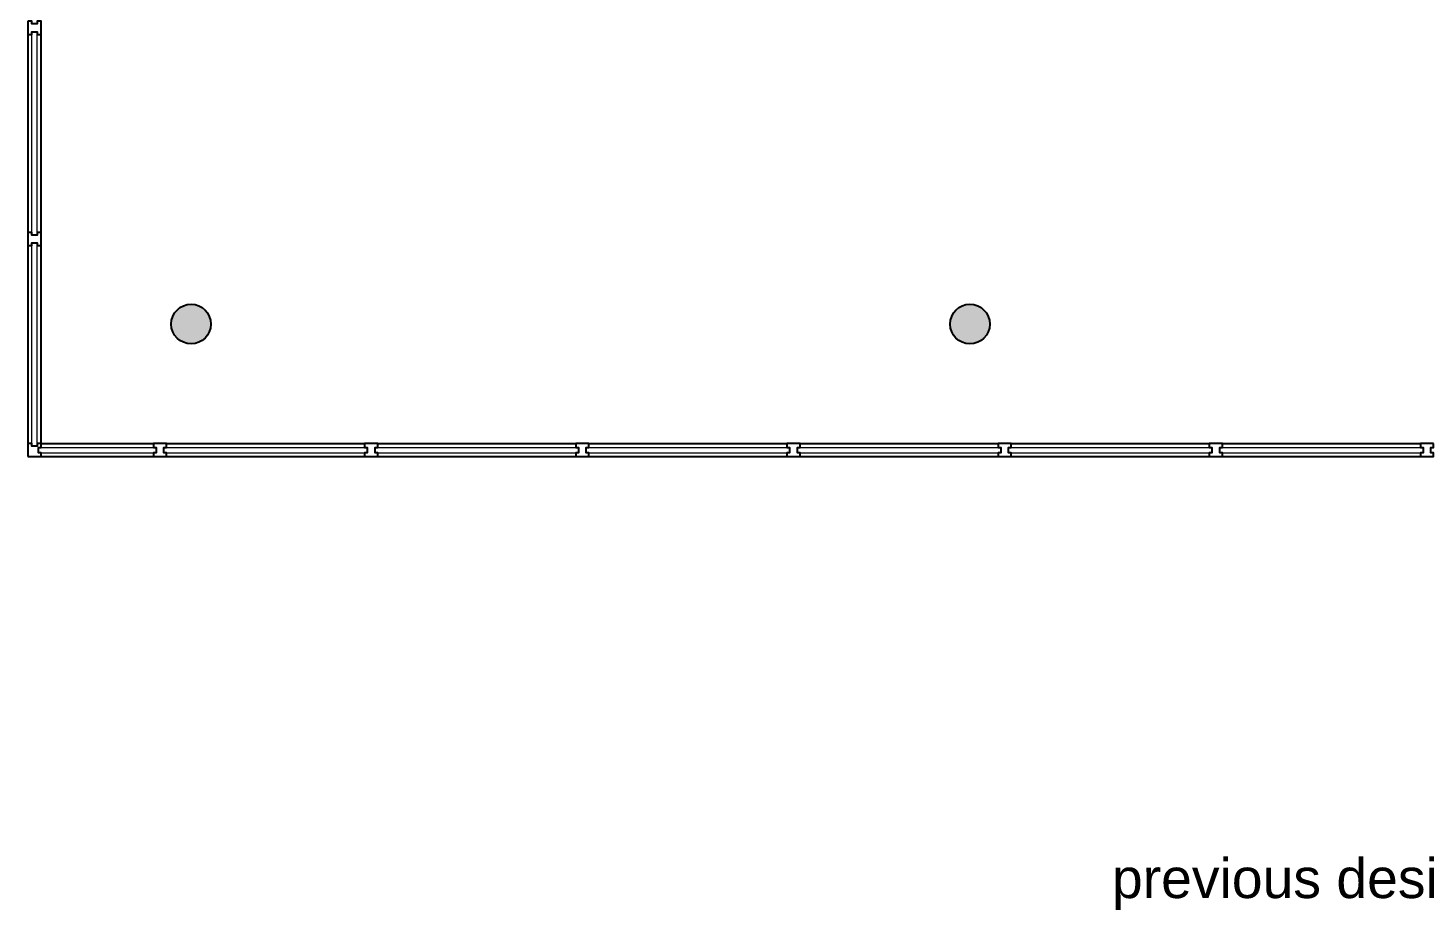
# Model space of a CAD drawing. Header units: millimetres. Extents: x 1227 to 5452, y 1361 to 9588.
# Drawn here: x 3474 to 4534, y 5718 to 6387 of the extents above; entities that cross this region are included whole.
import ezdxf

# ---------------------------------------------------------------- set-up
doc = ezdxf.new("R2010")
doc.units = ezdxf.units.MM
doc.linetypes.add('ACAD_ISO02W100', pattern=[15, 12, -3])
for name, color, linetype in [('glass', 4, 'Continuous'), ('linee a vista', 5, 'Continuous'), ('sectioned walls', 7, 'Continuous')]:
    doc.layers.add(name, color=color, linetype=linetype)
doc.styles.get("Standard").update_dxf_attribs({"font": 'arial.ttf'})

msp = doc.modelspace()

# ---------------------------------------------------------------- hatches: boundary and pattern name
at = {"layer": 'sectioned walls'}
h = msp.add_hatch(color=256, dxfattribs=at)
h.dxf.hatch_style = 1
h.paths.add_polyline_path([(5382.738, 6162.206, 1), (5352.738, 6162.206, 1)])
h.paths.add_polyline_path([(4762.574, 6162.423, 1), (4792.574, 6162.423, 1)])
h.paths.add_polyline_path([(4172.409, 6162.634, 1), (4202.409, 6162.634, 1)])
h.paths.add_polyline_path([(3582.244, 6162.634, 1), (3612.244, 6162.634, 1)])

# ---------------------------------------------------------------- linework, layer by layer
at = {"layer": 'glass', "color": 8}
for p, q in [((3473.685, 6382.104), (3473.685, 6232.104)), ((3483.685, 6232.104), (3483.685, 6382.104)), ((3473.685, 6222.104), (3473.685, 6072.104)), ((3483.685, 6072.104), (3483.685, 6222.104)), ((3483.685, 6072.104), (3568.685, 6072.104)), ((3578.685, 6072.104), (3728.685, 6072.104)), ((3738.685, 6072.104), (3888.685, 6072.104)), ((3898.685, 6072.104), (4048.685, 6072.104)), ((4058.685, 6072.104), (4208.685, 6072.104)), ((4218.685, 6072.104), (4368.685, 6072.104)), ((4378.685, 6072.104), (4528.685, 6072.104)), ((3483.685, 6062.104), (3568.685, 6062.104)), ((3578.685, 6062.104), (3728.685, 6062.104)), ((3738.685, 6062.104), (3888.685, 6062.104)), ((3898.685, 6062.104), (4048.685, 6062.104)), ((4058.685, 6062.104), (4208.685, 6062.104)), ((4218.685, 6062.104), (4368.685, 6062.104)), ((4378.685, 6062.104), (4528.685, 6062.104))]:
    msp.add_line(p, q, dxfattribs=at)
at = {"layer": 'glass', "color": 4, "linetype": 'Continuous', "lineweight": 0}
for p, q in [((3476.685, 6232.104), (3476.685, 6382.104)), ((3480.685, 6232.104), (3480.685, 6382.104)), ((3476.685, 6072.104), (3476.685, 6222.104)), ((3480.685, 6072.104), (3480.685, 6222.104)), ((3483.685, 6069.104), (3568.685, 6069.104)), ((3483.685, 6065.104), (3568.685, 6065.104)), ((3578.685, 6069.104), (3728.685, 6069.104)), ((3578.685, 6065.104), (3728.685, 6065.104)), ((3738.685, 6069.104), (3888.685, 6069.104)), ((3738.685, 6065.104), (3888.685, 6065.104)), ((3898.685, 6069.104), (4048.685, 6069.104)), ((3898.685, 6065.104), (4048.685, 6065.104)), ((4058.685, 6069.104), (4208.685, 6069.104)), ((4058.685, 6065.104), (4208.685, 6065.104)), ((4218.685, 6069.104), (4368.685, 6069.104)), ((4218.685, 6065.104), (4368.685, 6065.104)), ((4378.685, 6069.104), (4528.685, 6069.104)), ((4378.685, 6065.104), (4528.685, 6065.104))]:
    msp.add_line(p, q, dxfattribs=at)
at = {"layer": 'sectioned walls'}
for points in [[(3473.685, 6392.104), (3473.685, 6382.104), (3476.685, 6382.104), (3476.685, 6384.104), (3480.685, 6384.104), (3480.685, 6382.104), (3483.685, 6382.104), (3483.685, 6392.104), (3480.685, 6392.104), (3480.685, 6390.104), (3476.685, 6390.104), (3476.685, 6392.104)], [(3473.685, 6232.104), (3473.685, 6222.104), (3476.685, 6222.104), (3476.685, 6224.104), (3480.685, 6224.104), (3480.685, 6222.104), (3483.685, 6222.104), (3483.685, 6232.104), (3480.685, 6232.104), (3480.685, 6230.104), (3476.685, 6230.104), (3476.685, 6232.104)], [(3473.685, 6062.104), (3483.685, 6062.104), (3483.685, 6065.104), (3481.685, 6065.104), (3481.685, 6069.104), (3483.685, 6069.104), (3483.685, 6072.104), (3480.685, 6072.104), (3480.685, 6070.104), (3476.685, 6070.104), (3476.685, 6072.104), (3473.685, 6072.104)], [(3578.685, 6072.104), (3568.685, 6072.104), (3568.685, 6069.104), (3570.685, 6069.104), (3570.685, 6065.104), (3568.685, 6065.104), (3568.685, 6062.104), (3578.685, 6062.104), (3578.685, 6065.104), (3576.685, 6065.104), (3576.685, 6069.104), (3578.685, 6069.104)], [(3738.685, 6072.104), (3728.685, 6072.104), (3728.685, 6069.104), (3730.685, 6069.104), (3730.685, 6065.104), (3728.685, 6065.104), (3728.685, 6062.104), (3738.685, 6062.104), (3738.685, 6065.104), (3736.685, 6065.104), (3736.685, 6069.104), (3738.685, 6069.104)], [(3898.685, 6072.104), (3888.685, 6072.104), (3888.685, 6069.104), (3890.685, 6069.104), (3890.685, 6065.104), (3888.685, 6065.104), (3888.685, 6062.104), (3898.685, 6062.104), (3898.685, 6065.104), (3896.685, 6065.104), (3896.685, 6069.104), (3898.685, 6069.104)], [(4058.685, 6072.104), (4048.685, 6072.104), (4048.685, 6069.104), (4050.685, 6069.104), (4050.685, 6065.104), (4048.685, 6065.104), (4048.685, 6062.104), (4058.685, 6062.104), (4058.685, 6065.104), (4056.685, 6065.104), (4056.685, 6069.104), (4058.685, 6069.104)], [(4218.685, 6072.104), (4208.685, 6072.104), (4208.685, 6069.104), (4210.685, 6069.104), (4210.685, 6065.104), (4208.685, 6065.104), (4208.685, 6062.104), (4218.685, 6062.104), (4218.685, 6065.104), (4216.685, 6065.104), (4216.685, 6069.104), (4218.685, 6069.104)], [(4378.685, 6072.104), (4368.685, 6072.104), (4368.685, 6069.104), (4370.685, 6069.104), (4370.685, 6065.104), (4368.685, 6065.104), (4368.685, 6062.104), (4378.685, 6062.104), (4378.685, 6065.104), (4376.685, 6065.104), (4376.685, 6069.104), (4378.685, 6069.104)], [(4538.685, 6072.104), (4528.685, 6072.104), (4528.685, 6069.104), (4530.685, 6069.104), (4530.685, 6065.104), (4528.685, 6065.104), (4528.685, 6062.104), (4538.685, 6062.104), (4538.685, 6065.104), (4536.685, 6065.104), (4536.685, 6069.104), (4538.685, 6069.104)]]:
    msp.add_lwpolyline(points, close=True, dxfattribs=at)
for centre in [(3597.244, 6162.634), (4187.409, 6162.634)]:
    msp.add_circle(centre, 15, dxfattribs=at)

# ---------------------------------------------------------------- texts
at = {"layer": 'linee a vista', "color": 3, "linetype": 'ACAD_ISO02W100', "lineweight": 0, "insert": (4294.959, 5757.51), "char_height": 30, "attachment_point": 1}
msp.add_mtext_dynamic_manual_height_columns('previous design , first floor', width=567.98381, gutter_width=12.5, heights=[0], dxfattribs=at)

doc.saveas('drawing.dxf')
